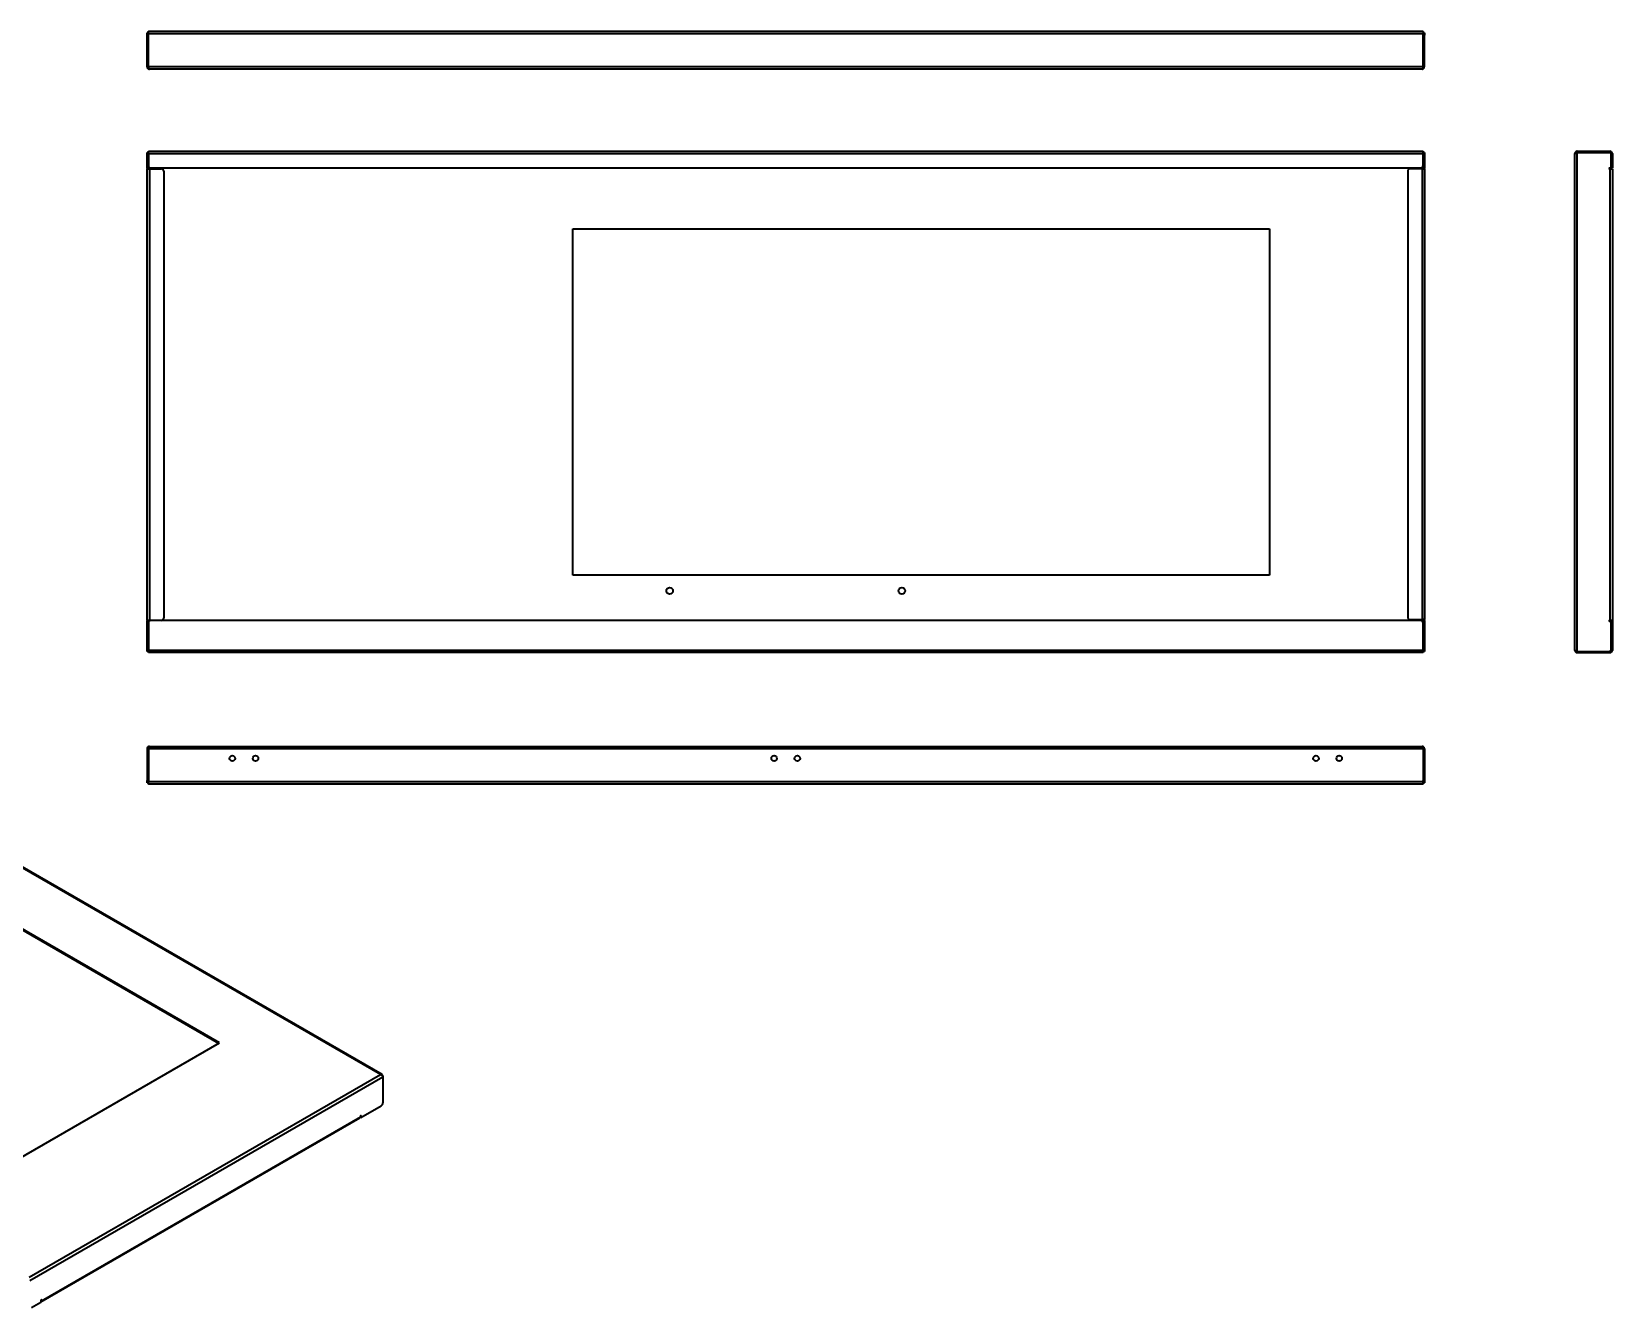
# Model space of a CAD drawing. Header units: millimetres. Extents: x -2050 to 1683, y -476 to 2391.
# Drawn here: x -359 to 1683, y 523 to 2173 of the extents above; entities that cross this region are included whole.
import ezdxf

# ---------------------------------------------------------------- set-up
doc = ezdxf.new("R2010")
doc.units = ezdxf.units.MM

msp = doc.modelspace()

# ---------------------------------------------------------------- linework, layer by layer
at = {"color": 7, "linetype": 'Continuous', "lineweight": 35}
for p, q in [((-209.7, 2171.1), (-208.2, 2171.1)), ((-209.7, 2168.1), (-209.7, 2171.1)), ((-208.2, 2168.1), (-209.7, 2168.1)), ((-209.7, 2127.1), (-209.7, 2168.1)), ((-208.2, 2171.1), (-208.2, 2168.1)), ((-208.2, 2127.1), (-208.2, 2168.1)), ((-208.1, 2169.6), (-208.1, 2172.6)), ((1438.6, 2172.6), (-208.1, 2172.6)), ((-208.1, 2127.1), (-208.1, 2169.6)), ((1438.6, 2169.6), (-208.1, 2169.6)), ((1438.6, 2172.6), (1438.6, 2169.6)), ((1438.6, 2127.1), (1438.6, 2169.6)), ((1438.8, 2171.1), (1440.3, 2171.1)), ((1438.8, 2168.1), (1438.8, 2171.1)), ((1438.8, 2127.1), (1438.8, 2168.1)), ((1440.3, 2168.1), (1438.8, 2168.1)), ((1440.3, 2171.1), (1440.3, 2168.1)), ((1440.3, 2127.1), (1440.3, 2168.1)), ((-209.7, 2127.1), (-208.2, 2127.1)), ((1438.6, 2127.1), (-208.1, 2127.1)), ((1437.3, 2124.1), (-206.7, 2124.1)), ((1440.3, 2127.1), (1438.8, 2127.1)), ((-209.7, 2016.2), (-208.2, 2016.2)), ((-209.7, 2013.2), (-209.7, 2016.2)), ((-208.2, 2013.2), (-209.7, 2013.2)), ((-209.7, 1996.2), (-209.7, 2013.2)), ((-208.2, 2016.2), (-208.2, 2013.2)), ((-208.2, 1996.2), (-208.2, 2013.2)), ((-208.1, 2017.8), (1438.6, 2017.8)), ((-208.1, 2014.8), (-208.1, 2017.8)), ((-208.1, 2014.8), (-208.1, 1999.3)), ((-208.1, 2014.8), (1438.6, 2014.8)), ((1438.6, 2017.8), (1438.6, 2014.8)), ((1438.8, 2016.2), (1438.6, 2015.8)), ((1438.6, 1999.3), (1438.6, 2014.8)), ((1438.8, 2013.2), (1438.8, 2016.2)), ((1438.8, 2016.2), (1440.3, 2016.2)), ((1440.3, 2013.2), (1438.8, 2013.2)), ((1438.8, 2013.2), (1438.8, 1996.2)), ((1440.3, 2016.2), (1440.3, 2013.2)), ((1440.3, 2013.2), (1440.3, 1996.2)), ((1634.7, 1372.8), (1634.7, 2014.8)), ((1637.7, 2017.8), (1637.7, 2016.3)), ((1637.7, 2017.8), (1680.2, 2017.8)), ((1637.7, 2016.3), (1680.2, 2016.3)), ((1637.7, 1371.5), (1637.7, 2016.2)), ((1637.7, 2016.2), (1678.7, 2016.2)), ((1680.2, 2016.3), (1680.2, 2017.8)), ((1681.7, 2014.8), (1683.2, 2014.8)), ((1681.7, 2014.8), (1681.7, 2013.2)), ((1681.7, 1996.2), (1681.7, 2013.2)), ((1683.2, 2014.8), (1683.2, 1999.3)), ((-208.2, 1996.2), (-209.7, 1996.2)), ((-209.7, 1996.2), (-209.7, 1995.2)), ((-209.7, 1995.2), (-206.7, 1995.2)), ((-209.7, 1411.5), (-209.7, 1995.2)), ((-208.2, 1995.2), (-208.2, 1996.2)), ((-206.7, 1995.2), (-206.7, 1996.8)), ((-206.7, 1995.2), (-206.7, 1411.5)), ((-206.7, 1995.2), (-191.2, 1995.2)), ((-205.1, 1996.3), (1435.6, 1996.3)), ((-188.2, 1992.2), (-188.2, 1414.5)), ((1418.8, 1992.2), (1418.8, 1415.5)), ((1437.3, 1995.2), (1421.8, 1995.2)), ((1437.3, 1996.8), (1437.3, 1995.2)), ((1437.3, 1995.2), (1437.3, 1412.5)), ((1437.3, 1995.2), (1440.3, 1995.2)), ((1438.8, 1996.2), (1440.3, 1996.2)), ((1438.8, 1996.2), (1438.8, 1995.2)), ((1440.3, 1995.2), (1440.3, 1996.2)), ((1440.3, 1995.2), (1440.3, 1412.5)), ((1681.7, 1996.2), (1679.2, 1996.2)), ((1679.2, 1995.2), (1680.2, 1995.2)), ((1680.2, 1411.5), (1680.2, 1995.2)), ((1680.2, 1995.2), (1683.2, 1995.2)), ((1681.7, 1999.3), (1683.2, 1999.3)), ((1683.2, 1996.3), (1681.7, 1996.3)), ((1683.2, 1999.3), (1683.2, 1996.3)), ((1683.2, 1995.2), (1683.2, 1411.5)), ((340.3, 1917.8), (1240.3, 1917.8)), ((340.3, 1469.8), (340.3, 1917.8)), ((1240.3, 1917.8), (1240.3, 1469.8)), ((91.7, 824.5), (-1070.8, 1495.6)), ((93.7, 824.4), (-1069.7, 1496)), ((1240.3, 1469.8), (340.3, 1469.8)), ((-206.7, 1411.5), (-209.7, 1411.5)), ((-209.7, 1411.5), (-209.7, 1410.5)), ((-208.2, 1410.5), (-209.7, 1410.5)), ((-209.7, 1374.5), (-209.7, 1410.5)), ((-208.2, 1410.5), (-208.2, 1411.5)), ((-208.2, 1374.5), (-208.2, 1410.5)), ((-191.2, 1411.5), (-206.7, 1411.5)), ((-206.7, 1410.9), (-206.7, 1411.5)), ((1435.6, 1411.3), (-205.1, 1411.3)), ((1421.8, 1412.5), (1437.3, 1412.5)), ((1440.3, 1412.5), (1437.3, 1412.5)), ((1437.3, 1412.5), (1437.3, 1410.9)), ((1438.8, 1412.5), (1438.8, 1411.5)), ((1438.8, 1411.5), (1440.3, 1411.5)), ((1438.8, 1411.5), (1438.8, 1374.5)), ((1440.3, 1411.5), (1440.3, 1412.5)), ((1440.3, 1411.5), (1440.3, 1374.5)), ((1680.2, 1411.5), (1679.2, 1411.5)), ((1679.2, 1410.5), (1681.7, 1410.5)), ((1683.2, 1411.5), (1680.2, 1411.5)), ((1681.7, 1411.5), (1681.7, 1411.3)), ((1681.7, 1411.3), (1683.2, 1411.3)), ((1681.7, 1410.5), (1681.7, 1411.3)), ((1681.7, 1374.5), (1681.7, 1410.5)), ((1683.2, 1411.3), (1683.2, 1408.3)), ((-208.1, 1408.3), (-208.1, 1372.8)), ((1438.6, 1372.8), (1438.6, 1408.3)), ((1683.2, 1408.3), (1681.7, 1408.3)), ((1683.2, 1408.3), (1683.2, 1372.8)), ((-209.7, 1374.5), (-208.2, 1374.5)), ((-209.7, 1371.5), (-209.7, 1374.5)), ((-208.2, 1371.5), (-209.7, 1371.5)), ((-208.2, 1374.5), (-208.2, 1371.5)), ((-208.2, 1371.5), (-208.1, 1371.9)), ((1438.6, 1372.8), (-208.1, 1372.8)), ((-208.1, 1369.8), (-208.1, 1372.8)), ((1438.6, 1369.8), (-208.1, 1369.8)), ((1438.6, 1372.8), (1438.6, 1369.8)), ((1438.8, 1374.5), (1440.3, 1374.5)), ((1438.8, 1371.5), (1438.8, 1374.5)), ((1440.3, 1371.5), (1438.8, 1371.5)), ((1440.3, 1374.5), (1440.3, 1371.5)), ((1637.7, 1371.5), (1678.7, 1371.5)), ((1637.7, 1369.8), (1637.7, 1371.3)), ((1637.7, 1371.3), (1680.2, 1371.3)), ((1637.7, 1369.8), (1680.2, 1369.8)), ((1680.2, 1371.3), (1680.2, 1369.8)), ((1681.7, 1374.5), (1681.7, 1372.8)), ((1681.7, 1372.8), (1683.2, 1372.8)), ((-206.7, 1248.7), (1437.3, 1248.7)), ((-116.2, 865.3), (-752.6, 1232.7)), ((-117.2, 864.7), (-752.6, 1231.5)), ((-209.7, 1245.7), (-208.2, 1245.7)), ((-209.7, 1245.7), (-209.7, 1204.7)), ((-208.2, 1245.7), (-208.2, 1204.7)), ((-208.1, 1245.7), (-208.1, 1203.2)), ((-208.1, 1245.7), (1438.6, 1245.7)), ((1438.6, 1245.7), (1438.6, 1203.2)), ((1440.3, 1245.7), (1438.8, 1245.7)), ((1438.8, 1245.7), (1438.8, 1204.7)), ((1440.3, 1245.7), (1440.3, 1204.7)), ((-209.7, 1204.7), (-208.2, 1204.7)), ((-209.7, 1201.7), (-209.7, 1204.7)), ((-208.2, 1201.7), (-209.7, 1201.7)), ((-208.2, 1204.7), (-208.2, 1201.7)), ((-208.1, 1200.2), (-208.1, 1203.2)), ((-208.1, 1203.2), (1438.6, 1203.2)), ((-208.1, 1200.2), (1438.6, 1200.2)), ((1438.6, 1203.2), (1438.6, 1200.2)), ((1438.8, 1204.7), (1440.3, 1204.7)), ((1438.8, 1201.7), (1438.8, 1204.7)), ((1440.3, 1201.7), (1438.8, 1201.7)), ((1440.3, 1204.7), (1440.3, 1201.7)), ((-432.9, 682.4), (-116.2, 865.3)), ((-362.2, 562.4), (91.7, 824.5)), ((-361.1, 558.2), (94.8, 821.4)), ((94.8, 822.7), (94.3, 822.4)), ((94.8, 822.7), (94.8, 821.4)), ((94.8, 821.4), (94.8, 787.9)), ((66.5, 769.1), (92.7, 784.2)), ((-346.9, 530.7), (65.2, 768.6)), ((-346.2, 532.1), (65.8, 769.9)), ((65.8, 770.8), (65.8, 769.9)), ((65.8, 769.5), (66.5, 769.1)), ((66.2, 771.4), (66.5, 771.2)), ((66.5, 769.1), (66.5, 771.2)), ((-346.9, 532.5), (-346.9, 530.4)), ((-346.9, 532.5), (-346.2, 532.1)), ((-346.6, 533.1), (-346.2, 532.9)), ((-346.2, 532.1), (-346.2, 532.9)), ((-359, 523.5), (-346.9, 530.4))]:
    msp.add_line(p, q, dxfattribs=at)
at = {"color": 7, "linetype": 'Continuous', "lineweight": 35, "flags": 128}
for points in [[(66.1, 769.4), (66, 769.4), (65.7, 769.3)], [(66.5, 771.2), (66.5, 771.3), (66.4, 771.4), (66.3, 771.4), (66.2, 771.4), (66, 771.3), (65.9, 771.1), (65.8, 770.9), (65.8, 770.8)], [(-346.2, 532.9), (-346.3, 533), (-346.3, 533.1), (-346.4, 533.1), (-346.6, 533.1), (-346.7, 533), (-346.8, 532.8), (-346.9, 532.7), (-346.9, 532.5)]]:
    msp.add_lwpolyline(points, dxfattribs=at)
at = {"color": 7, "linetype": 'Continuous', "lineweight": 35}
for centre, radius in [((465.3, 1449.8), 4.25), ((765.3, 1449.8), 4.25), ((-99.7, 1233.2), 3.5), ((-69.7, 1233.2), 3.5), ((600.3, 1233.2), 3.5), ((630.3, 1233.2), 3.5), ((1300.3, 1233.2), 3.5), ((1330.3, 1233.2), 3.5)]:
    msp.add_circle(centre, radius, dxfattribs=at)
for centre, radius, start, end in [((-206.7, 2169.6), 3, 116.9273, 150), ((-206.7, 2169.6), 1.5, 154.9203, 180), ((1437.3, 2169.6), 3, 30, 63.0727), ((1437.3, 2169.6), 1.5, 0, 25.0797), ((1678.7, 2013.2), 3, 0, 90), ((1680.2, 2014.8), 3, 0, 90), ((1680.2, 2014.8), 1.5, 0, 90), ((-205.1, 1999.3), 3, 180, 270), ((-191.2, 1992.2), 3, 0, 90), ((1421.8, 1992.2), 3, 90, 180), ((1435.6, 1999.3), 3, 270, 0), ((1679.2, 1995.7), 0.5, 90, 270), ((-205.1, 1408.3), 3, 90, 180), ((-191.2, 1414.5), 3, 270, 0), ((1421.8, 1415.5), 3, 180, 270), ((1435.6, 1408.3), 3, 0, 90), ((1679.2, 1411), 0.5, 90, 270), ((1678.7, 1374.5), 3, 270, 0), ((1680.2, 1372.8), 3, 270, 0), ((1680.2, 1372.8), 1.5, 270, 0), ((-206.7, 1203.2), 3, 210, 243.0727), ((-206.7, 1203.2), 1.5, 180, 205.0797), ((1437.3, 1203.2), 1.5, 334.9203, 0), ((1437.3, 1203.2), 3, 296.9273, 330), ((90.2, 788.1), 4.61, 302.6055, 357.3945), ((64.4, 769.8), 1.44, 304.0564, 7.2558), ((-347.7, 531.9), 1.45, 300.2638, 6.7169)]:
    msp.add_arc(centre, radius, start, end, dxfattribs=at)
for points, knots in [([(-209.7, 2127.1), (-209.7, 2126.9), (-209.7, 2126.7), (-209.6, 2126.3), (-209.6, 2126.1), (-209.4, 2125.7), (-209.3, 2125.6), (-209.1, 2125.2), (-209, 2125.1), (-208.7, 2124.8), (-208.6, 2124.7), (-208.2, 2124.5), (-208.1, 2124.4), (-207.7, 2124.2), (-207.5, 2124.2), (-207.1, 2124.1), (-206.9, 2124.1), (-206.7, 2124.1)], [0, 0, 0, 0, 0.125, 0.125, 0.25, 0.25, 0.375, 0.375, 0.5, 0.5, 0.625, 0.625, 0.75, 0.75, 0.875, 0.875, 1, 1, 1, 1]), ([(-208.2, 2127.1), (-208.2, 2126.8), (-208.2, 2126.4), (-207.9, 2126.1), (-207.8, 2126)], [0, 0, 0, 0, 0.560267, 1, 1, 1, 1]), ([(-206.7, 2124.1), (-206.8, 2124.1), (-206.9, 2124.1), (-207, 2124.2), (-207, 2124.2), (-207.1, 2124.4), (-207.2, 2124.5), (-207.3, 2124.7), (-207.4, 2124.8), (-207.5, 2125.1), (-207.5, 2125.2), (-207.6, 2125.6), (-207.7, 2125.7), (-207.8, 2126.1), (-207.9, 2126.3), (-208, 2126.7), (-208, 2126.9), (-208.1, 2127.1)], [0, 0, 0, 0, 0.125, 0.125, 0.25, 0.25, 0.375, 0.375, 0.5, 0.5, 0.625, 0.625, 0.75, 0.75, 0.875, 0.875, 1, 1, 1, 1]), ([(1438.6, 2127.1), (1438.6, 2126.9), (1438.5, 2126.7), (1438.4, 2126.3), (1438.3, 2126.1), (1438.2, 2125.7), (1438.2, 2125.6), (1438.1, 2125.2), (1438, 2125.1), (1437.9, 2124.8), (1437.8, 2124.7), (1437.7, 2124.5), (1437.7, 2124.4), (1437.5, 2124.2), (1437.5, 2124.2), (1437.4, 2124.1), (1437.3, 2124.1), (1437.3, 2124.1)], [0, 0, 0, 0, 0.125, 0.125, 0.25, 0.25, 0.375, 0.375, 0.5, 0.5, 0.625, 0.625, 0.75, 0.75, 0.875, 0.875, 1, 1, 1, 1]), ([(1437.3, 2124.1), (1437.5, 2124.1), (1437.7, 2124.1), (1438, 2124.2), (1438.2, 2124.2), (1438.6, 2124.4), (1438.8, 2124.5), (1439.1, 2124.7), (1439.2, 2124.8), (1439.5, 2125.1), (1439.6, 2125.2), (1439.9, 2125.6), (1440, 2125.7), (1440.1, 2126.1), (1440.2, 2126.3), (1440.2, 2126.7), (1440.3, 2126.9), (1440.3, 2127.1)], [0, 0, 0, 0, 0.125, 0.125, 0.25, 0.25, 0.375, 0.375, 0.5, 0.5, 0.625, 0.625, 0.75, 0.75, 0.875, 0.875, 1, 1, 1, 1]), ([(1438.3, 2126), (1438.3, 2126), (1438.5, 2126.1), (1438.7, 2126.5), (1438.7, 2126.9), (1438.8, 2127.1)], [0, 0, 0, 0, 0.072809, 0.56315, 1, 1, 1, 1]), ([(-208.1, 2015.8), (-208.1, 2015.9), (-208.2, 2016), (-208.2, 2016.1), (-208.2, 2016.2)], [0, 0, 0, 0, 0.1630801, 1, 1, 1, 1]), ([(1637.7, 2017.8), (1637.5, 2017.8), (1637.3, 2017.8), (1636.9, 2017.7), (1636.7, 2017.7), (1636.4, 2017.5), (1636.2, 2017.4), (1635.9, 2017.2), (1635.7, 2017.1), (1635.4, 2016.8), (1635.3, 2016.7), (1635.1, 2016.3), (1635, 2016.2), (1634.9, 2015.8), (1634.8, 2015.6), (1634.7, 2015.2), (1634.7, 2015), (1634.7, 2014.8)], [0, 0, 0, 0, 0.125, 0.125, 0.25, 0.25, 0.375, 0.375, 0.5, 0.5, 0.625, 0.625, 0.75, 0.75, 0.875, 0.875, 1, 1, 1, 1]), ([(1634.7, 2014.8), (1634.7, 2014.9), (1634.7, 2015), (1634.8, 2015.1), (1634.9, 2015.1), (1635, 2015.2), (1635.1, 2015.3), (1635.3, 2015.4), (1635.4, 2015.5), (1635.7, 2015.6), (1635.9, 2015.6), (1636.2, 2015.7), (1636.4, 2015.8), (1636.7, 2015.9), (1636.9, 2016), (1637.3, 2016.1), (1637.5, 2016.1), (1637.7, 2016.2)], [0, 0, 0, 0, 0.125, 0.125, 0.25, 0.25, 0.375, 0.375, 0.5, 0.5, 0.625, 0.625, 0.75, 0.75, 0.875, 0.875, 1, 1, 1, 1]), ([(1637.7, 2016.3), (1637.5, 2016.3), (1637.1, 2016.3), (1636.8, 2016), (1636.6, 2015.9)], [0, 0, 0, 0, 0.5602671, 1, 1, 1, 1]), ([(1438.6, 1371.8), (1438.6, 1371.8), (1438.8, 1371.7), (1438.8, 1371.6), (1438.8, 1371.5)], [0, 0, 0, 0, 0.1630801, 1, 1, 1, 1]), ([(1637.7, 1371.5), (1637.5, 1371.5), (1637.3, 1371.6), (1636.9, 1371.7), (1636.7, 1371.8), (1636.4, 1371.9), (1636.2, 1371.9), (1635.9, 1372), (1635.7, 1372.1), (1635.4, 1372.2), (1635.3, 1372.3), (1635.1, 1372.4), (1635, 1372.4), (1634.9, 1372.6), (1634.8, 1372.6), (1634.7, 1372.7), (1634.7, 1372.8), (1634.7, 1372.8)], [0, 0, 0, 0, 0.125, 0.125, 0.25, 0.25, 0.375, 0.375, 0.5, 0.5, 0.625, 0.625, 0.75, 0.75, 0.875, 0.875, 1, 1, 1, 1]), ([(1634.7, 1372.8), (1634.7, 1372.6), (1634.7, 1372.4), (1634.8, 1372.1), (1634.9, 1371.9), (1635, 1371.5), (1635.1, 1371.3), (1635.3, 1371), (1635.4, 1370.9), (1635.7, 1370.6), (1635.9, 1370.5), (1636.2, 1370.2), (1636.4, 1370.1), (1636.7, 1370), (1636.9, 1369.9), (1637.3, 1369.9), (1637.5, 1369.8), (1637.7, 1369.8)], [0, 0, 0, 0, 0.125, 0.125, 0.25, 0.25, 0.375, 0.375, 0.5, 0.5, 0.625, 0.625, 0.75, 0.75, 0.875, 0.875, 1, 1, 1, 1]), ([(1636.6, 1371.8), (1636.7, 1371.8), (1636.8, 1371.6), (1637.2, 1371.4), (1637.5, 1371.4), (1637.7, 1371.3)], [0, 0, 0, 0, 0.072809, 0.56315, 1, 1, 1, 1]), ([(-206.7, 1248.7), (-206.9, 1248.7), (-207.1, 1248.6), (-207.5, 1248.6), (-207.7, 1248.5), (-208.1, 1248.4), (-208.2, 1248.3), (-208.6, 1248), (-208.7, 1247.9), (-209, 1247.6), (-209.1, 1247.5), (-209.3, 1247.2), (-209.4, 1247), (-209.6, 1246.6), (-209.6, 1246.4), (-209.7, 1246.1), (-209.7, 1245.9), (-209.7, 1245.7)], [0, 0, 0, 0, 0.125, 0.125, 0.25, 0.25, 0.375, 0.375, 0.5, 0.5, 0.625, 0.625, 0.75, 0.75, 0.875, 0.875, 1, 1, 1, 1]), ([(-207.8, 1246.7), (-207.8, 1246.7), (-208, 1246.6), (-208.2, 1246.2), (-208.2, 1245.8), (-208.2, 1245.7)], [0, 0, 0, 0, 0.072809, 0.56315, 1, 1, 1, 1]), ([(-208.1, 1245.7), (-208, 1245.9), (-208, 1246.1), (-207.9, 1246.4), (-207.8, 1246.6), (-207.7, 1247), (-207.6, 1247.2), (-207.5, 1247.5), (-207.5, 1247.6), (-207.4, 1247.9), (-207.3, 1248), (-207.2, 1248.3), (-207.1, 1248.4), (-207, 1248.5), (-207, 1248.6), (-206.9, 1248.6), (-206.8, 1248.7), (-206.7, 1248.7)], [0, 0, 0, 0, 0.125, 0.125, 0.25, 0.25, 0.375, 0.375, 0.5, 0.5, 0.625, 0.625, 0.75, 0.75, 0.875, 0.875, 1, 1, 1, 1]), ([(1437.3, 1248.7), (1437.3, 1248.7), (1437.4, 1248.6), (1437.5, 1248.6), (1437.5, 1248.5), (1437.7, 1248.4), (1437.7, 1248.3), (1437.8, 1248), (1437.9, 1247.9), (1438, 1247.6), (1438.1, 1247.5), (1438.2, 1247.2), (1438.2, 1247), (1438.3, 1246.6), (1438.4, 1246.4), (1438.5, 1246.1), (1438.6, 1245.9), (1438.6, 1245.7)], [0, 0, 0, 0, 0.125, 0.125, 0.25, 0.25, 0.375, 0.375, 0.5, 0.5, 0.625, 0.625, 0.75, 0.75, 0.875, 0.875, 1, 1, 1, 1]), ([(1440.3, 1245.7), (1440.3, 1245.9), (1440.2, 1246.1), (1440.2, 1246.4), (1440.1, 1246.6), (1440, 1247), (1439.9, 1247.2), (1439.6, 1247.5), (1439.5, 1247.6), (1439.2, 1247.9), (1439.1, 1248), (1438.8, 1248.3), (1438.6, 1248.4), (1438.2, 1248.5), (1438, 1248.6), (1437.7, 1248.6), (1437.5, 1248.7), (1437.3, 1248.7)], [0, 0, 0, 0, 0.125, 0.125, 0.25, 0.25, 0.375, 0.375, 0.5, 0.5, 0.625, 0.625, 0.75, 0.75, 0.875, 0.875, 1, 1, 1, 1]), ([(1438.8, 1245.7), (1438.7, 1245.9), (1438.7, 1246.3), (1438.4, 1246.6), (1438.3, 1246.7)], [0, 0, 0, 0, 0.5602671, 1, 1, 1, 1]), ([(94.8, 822.7), (94.8, 822.9), (94.7, 823.1), (94.6, 823.4), (94.5, 823.6), (94.3, 823.8), (94.2, 824), (94, 824.2), (93.8, 824.3), (93.6, 824.4), (93.4, 824.5), (93.1, 824.6), (92.9, 824.6), (92.6, 824.7), (92.4, 824.6), (92.1, 824.6), (91.9, 824.6), (91.7, 824.5)], [0, 0, 0, 0, 0.125, 0.125, 0.25, 0.25, 0.375, 0.375, 0.5, 0.5, 0.625, 0.625, 0.75, 0.75, 0.875, 0.875, 1, 1, 1, 1]), ([(91.7, 824.5), (91.9, 824.4), (92.1, 824.4), (92.4, 824.2), (92.6, 824.1), (92.9, 823.9), (93.1, 823.7), (93.4, 823.5), (93.6, 823.3), (93.8, 823), (94, 822.9), (94.2, 822.6), (94.3, 822.4), (94.5, 822.1), (94.6, 822), (94.7, 821.7), (94.8, 821.5), (94.8, 821.4)], [0, 0, 0, 0, 0.125, 0.125, 0.25, 0.25, 0.375, 0.375, 0.5, 0.5, 0.625, 0.625, 0.75, 0.75, 0.875, 0.875, 1, 1, 1, 1])]:
    msp.add_open_spline(points, degree=3, knots=knots, dxfattribs=at)

doc.saveas('drawing.dxf')
